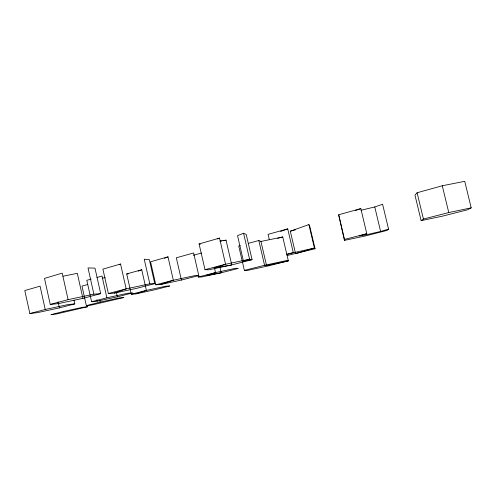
<?xml version="1.0" encoding="UTF-8"?>
<svg xmlns="http://www.w3.org/2000/svg" width="496" height="496" viewBox="0 0 496 496"><rect width="100%" height="100%" fill="white"/><g stroke="black" fill="none" stroke-linecap="round" stroke-linejoin="round"><path stroke-width="0.74" d="M388.548 229.109L387.277 230.355L365.428 235.929L344.41 240.393L344.522 239.425L338.681 214.768L360.821 208.618L366.792 233.715L359.11 236.009L366.091 234.85L380.612 231.452L388.548 229.109L382.602 204.253L374.765 206.956L361.007 210.248M417.099 192.758L414.966 195.089L421.123 220.658L442.785 216.082L467.523 209.777L471.2 207.849L464.74 181.319L442.277 185.764L417.099 192.758L423.435 219.058L421.123 220.658M119.201 264.647L120.559 264.027L126.158 288.864L114.365 293.099L108.376 293.539L102.901 269.13L120.559 264.027M164.443 258.317L168.001 256.847L173.327 280.24L160.282 284.586L155.781 284.791L150.567 261.776L168.001 256.847M217.428 238.942L219.536 238.086L225.568 264.269L214.129 268.038L231.756 264.926L252.061 259.656L246.214 234.441L243.567 233.256L237.547 235.625L243.449 261.156L252.061 259.656L249.575 259.185L225.568 264.269L204.991 269.65L199.094 243.945L219.536 238.086M138.266 271.157L141.738 269.75L146.407 290.396L135.817 293.88L131.297 294.264L126.709 273.916L141.738 269.75M280.581 231.483L287.73 228.885L293.266 252.551L286.744 254.541M315.053 248.75L314.408 248.05L295.573 253.716L290.303 231.21L308.89 224.589L309.671 225.878L315.053 248.75L287.252 255.496M355.31 210.558L360.821 208.618M243.449 261.156L249.575 259.185L243.567 233.256M91.14 279.105L86.8 280.327L91.58 301.742L97.228 301.171L117.391 296.819L132.606 292.907L127.745 293.291L106.869 297.78L91.58 301.742M96.931 277.469L101.996 276.036L106.869 297.78M287.73 228.885L268.069 234.348L269.291 239.599M87.786 284.481L81.976 286.093L86.341 305.648L91.611 305.046L123.919 297.519L119.3 297.966L100.204 302.095L86.341 305.648M193.328 255.291L201.519 253.022M290.303 231.21L295.517 229.772M240.231 245.607L238.743 246.016L244.379 270.382L246.859 270.537L268.441 265.868L288.337 260.884L282.751 236.964L260.946 241.447L258.807 240.51L248.403 243.362M277.624 238.359L282.751 236.964M68.101 299.646L62.211 273.141L44.485 278.405L50.239 304.42L68.101 299.646L93.874 294.165L100.7 293.669L94.99 268.156L88.009 267.921L93.874 294.165M50.239 304.42L58.206 303.657L82.906 298.381L100.7 293.669M45.223 309.479L40.071 286.142L24.8 290.575L29.853 313.534L45.223 309.479L68.126 304.569L74.791 303.881L73.954 300.117M108.376 293.539L126.158 288.864L149.811 283.817L154.771 283.625L149.339 259.662L144.237 259.21L149.811 283.817M29.853 313.534L37.392 312.635L59.446 307.892L74.791 303.881M154.771 283.625L137.113 288.232L114.365 293.099M155.781 284.791L173.327 280.24L195.226 275.559L198.791 275.578L193.614 252.96L176.328 257.79L181.406 280.054L160.282 284.586M181.406 280.054L198.791 275.578M423.435 219.058L448.768 212.561L471.2 207.849M286.676 254.243L314.408 248.05L308.89 224.589M344.522 239.425L366.792 233.715M198.301 277.01L215.524 272.595L235.842 268.243L238.272 268.429L221.235 272.775L201.574 276.997L198.301 277.01L197.96 275.516M131.297 294.264L146.407 290.396L165.943 286.18L169.737 285.969L154.727 289.794L135.817 293.88M244.379 270.382L264.566 265.298L286.948 260.468L288.337 260.884L266.557 265.589L264.566 265.298L258.807 240.51M102.263 278.225L105.251 277.605M220.075 241.354L221.563 241.056M223.057 240.752L226.04 240.151L231.756 264.926L208.667 269.836L204.991 269.65M63.085 276.216L77.32 273.321L82.906 298.381M220.125 240.982L226.04 240.151M126.709 273.916L128.247 273.935M199.094 243.945L200.372 244.237M442.277 185.764L448.768 212.561M374.765 206.956L380.612 231.452M344.41 240.393L338.681 214.768M260.946 241.447L266.557 265.589M219.852 266.761L221.235 272.775L206.107 275.571L215.524 272.595L214.508 268.187M116.393 292.373L117.391 296.819M99.876 300.626L100.204 302.095M96.894 299.671L97.228 301.171M58.131 301.965L59.446 307.892M57.871 302.163L58.206 303.657M63.86 311.37L50.964 314.681L56.767 313.912L87.742 306.702L82.534 307.322L63.86 311.37"/></g></svg>
